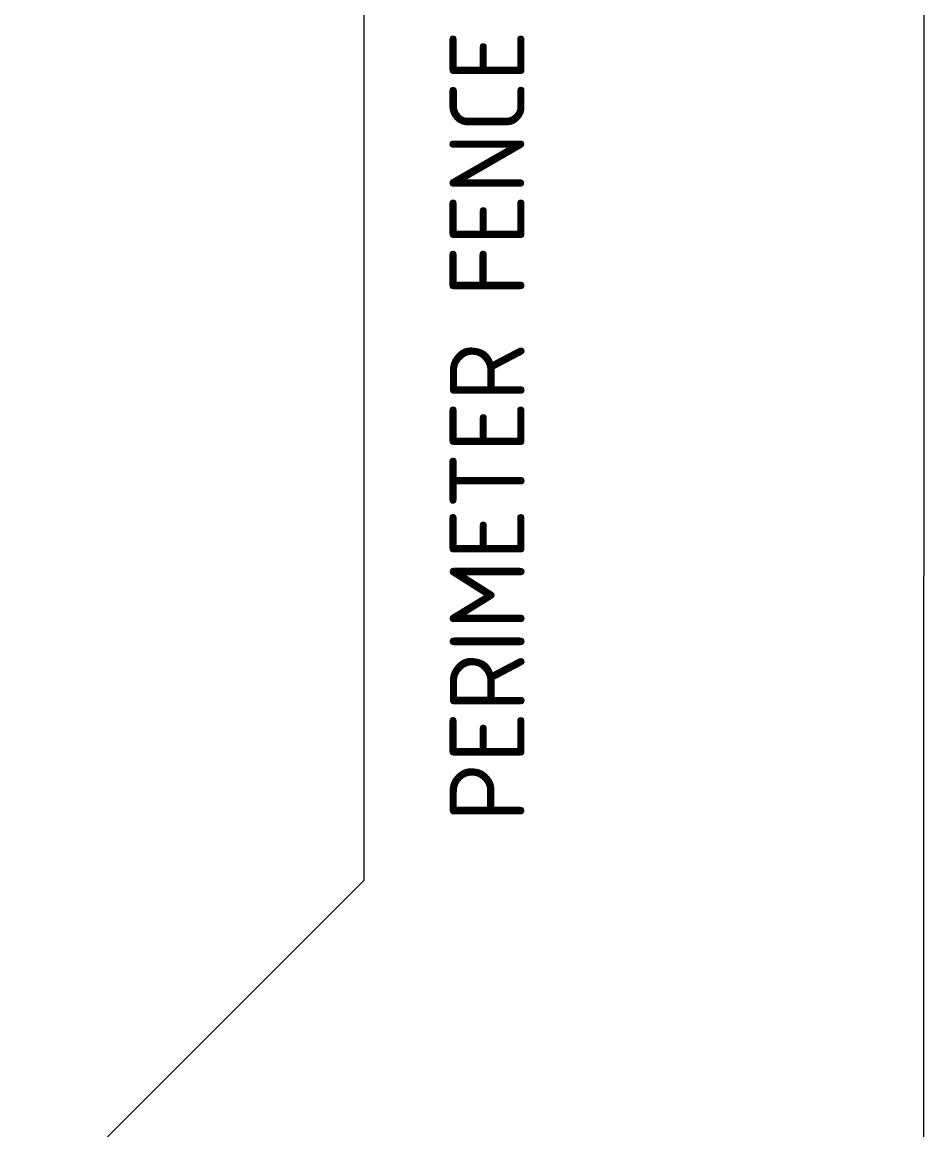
# Model space of a CAD drawing. Header units: metres. Extents: x 6917732 to 8046551, y 3602874 to 4094271.
# Drawn here: x 7130726 to 7166840, y 3854977 to 3899338 of the extents above; entities that cross this region are included whole.
import ezdxf

# ---------------------------------------------------------------- set-up
doc = ezdxf.new("R2010")
doc.units = ezdxf.units.M
doc.header["$LTSCALE"] = 0.5
doc.header["$MEASUREMENT"] = 0
doc.linetypes.add('03000 - Plant Layout 1$0$CENTER2', pattern=[1.125, 0.75, -0.125, 0.125, -0.125])
doc.linetypes.add('HIDDEN2', pattern=[4.7625, 3.175, -1.5875])
doc.layers.add('AN-TEXT', color=7, linetype='CONTINUOUS', lineweight=40)
for name, color, linetype in [('CI-CEN', 1, '03000 - Plant Layout 1$0$CENTER2'), ('CI-FENCE', 4, 'FENCELINE1'), ('CI-ROAD', 11, 'CONTINUOUS'), ('RD-TXT', 7, 'CONTINUOUS')]:
    doc.layers.add(name, color=color, linetype=linetype)
doc.layers.get('CI-CEN').off()
doc.styles.add('3.5mm', font='ISO3098B.shx', dxfattribs={"height": 3.5})
doc.linetypes.add('FENCELINE1', pattern='A,6.35,-2.54,[133,ltypeshp.shx,S=2.54,R=0,X=-2.54,Y=0],-2.54,25.4', length=36.83)

# ---------------------------------------------------------------- blocks, each defined once
blk = doc.blocks.new('sdsxdc')
at = {"layer": 'CI-FENCE', "color": 15, "linetype": 'FENCELINE1', "lineweight": 0, "ltscale": 0.5}
blk.add_line((7130726, 3851279, 521), (7144416, 3864969), dxfattribs=at)
at = {"layer": 'CI-FENCE', "color": 15, "linetype": 'FENCELINE1', "lineweight": 0, "ltscale": 0.5, "elevation": 33, "flags": 128}
blk.add_lwpolyline([(7144416, 3992921), (7144416, 3864969)], dxfattribs=at)
at = {"layer": 'CI-ROAD', "color": 15, "lineweight": 0}
blk.add_line((7166840, 3995836, 33), (7166832, 3845870, 239), dxfattribs=at)
blk = doc.blocks.new('A$C65520D9C')
at = {"layer": 'CI-CEN', "color": 8, "linetype": 'HIDDEN2', "lineweight": 0, "ltscale": 2000}
blk.add_blockref('sdsxdc', (-7494656, -4067566, -33), dxfattribs=at)
blk = doc.blocks.new('A$C021B369C')
at = {"layer": 'RD-TXT', "color": 2}
blk.add_blockref('A$C65520D9C', (0, 0), dxfattribs=at)

msp = doc.modelspace()

# ---------------------------------------------------------------- block references
at = {"layer": 'RD-TXT', "color": 2, "lineweight": -3}
msp.add_blockref('A$C021B369C', (7494655.6, 4067566.2, 32.9), dxfattribs=at)

# ---------------------------------------------------------------- texts
at = {"layer": 'AN-TEXT', "color": 2, "insert": (7147848.6, 3867303.7, 66.1), "char_height": 3000, "attachment_point": 1, "rotation": 90, "style": '3.5mm'}
msp.add_mtext_dynamic_manual_height_columns('PERIMETER FENCE', width=65362.927, gutter_width=20, heights=[0], dxfattribs=at)

doc.saveas('drawing.dxf')
